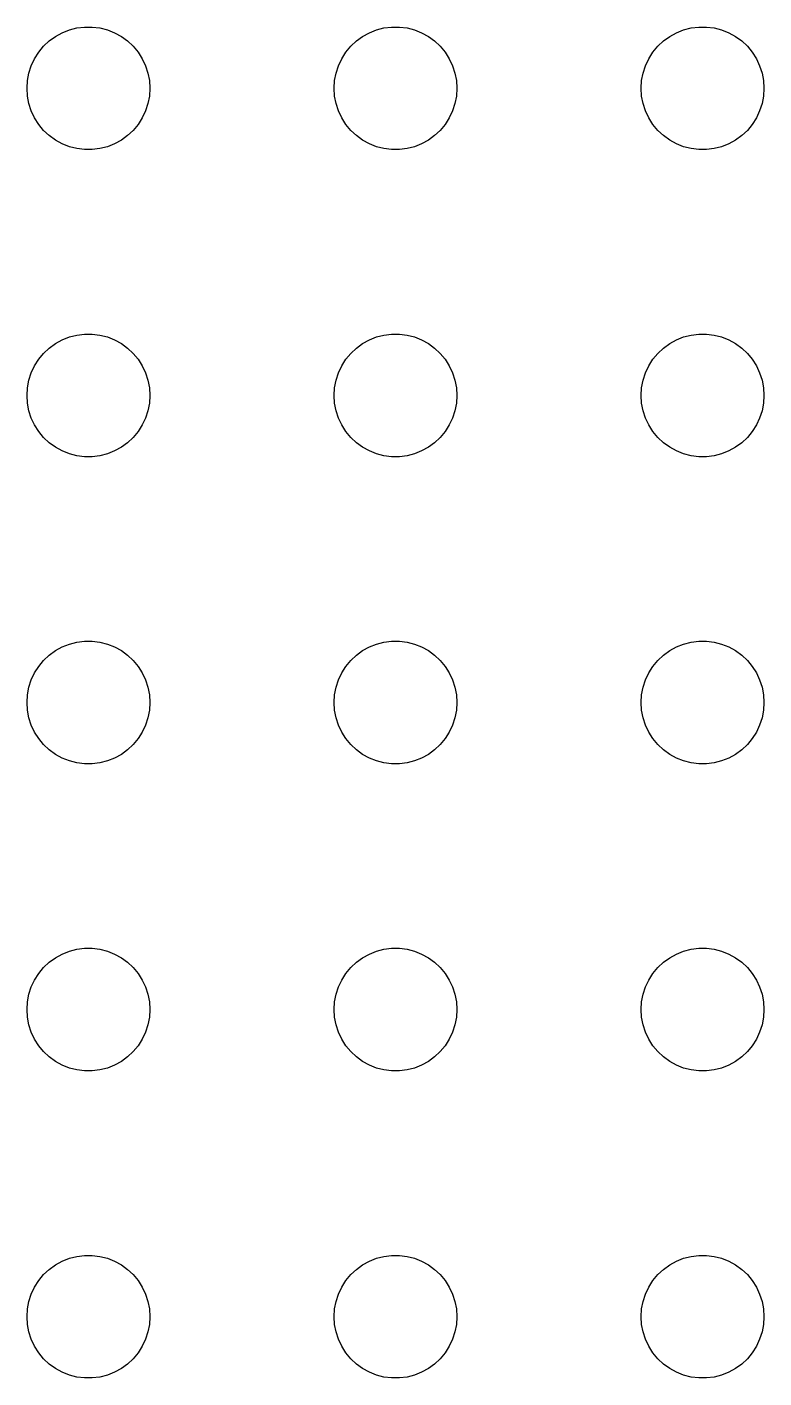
# Model space of a CAD drawing. Header units: metres. Extents: x -172 to 172, y -172 to 172.
# Drawn here: x 87 to 123, y -3 to 63 of the extents above; entities that cross this region are included whole.
import ezdxf

# ---------------------------------------------------------------- set-up
doc = ezdxf.new("R2010")
doc.units = ezdxf.units.M

msp = doc.modelspace()

# ---------------------------------------------------------------- linework, layer by layer
for p, q in [((88.3925, 62.533), (88.7227, 62.7145)), ((88.7227, 62.7145), (89.073, 62.8532)), ((89.073, 62.8532), (89.4379, 62.9469)), ((89.4379, 62.9469), (89.8116, 62.9941)), ((89.8116, 62.9941), (90.1884, 62.9941)), ((90.1884, 62.9941), (90.5621, 62.9469)), ((90.5621, 62.9469), (90.927, 62.8532)), ((90.927, 62.8532), (91.2773, 62.7145)), ((91.2773, 62.7145), (91.6075, 62.533)), ((103.393, 62.533), (103.723, 62.7145)), ((103.723, 62.7145), (104.073, 62.8532)), ((104.073, 62.8532), (104.438, 62.9469)), ((104.438, 62.9469), (104.812, 62.9941)), ((104.812, 62.9941), (105.188, 62.9941)), ((105.188, 62.9941), (105.562, 62.9469)), ((105.562, 62.9469), (105.927, 62.8532)), ((105.927, 62.8532), (106.277, 62.7145)), ((106.277, 62.7145), (106.607, 62.533)), ((118.393, 62.533), (118.723, 62.7145)), ((118.723, 62.7145), (119.073, 62.8532)), ((119.073, 62.8532), (119.438, 62.9469)), ((119.438, 62.9469), (119.812, 62.9941)), ((119.812, 62.9941), (120.188, 62.9941)), ((120.188, 62.9941), (120.562, 62.9469)), ((120.562, 62.9469), (120.927, 62.8532)), ((120.927, 62.8532), (121.277, 62.7145)), ((121.277, 62.7145), (121.607, 62.533)), ((87.573, 61.7634), (87.8131, 62.0536)), ((87.8131, 62.0536), (88.0877, 62.3115)), ((88.0877, 62.3115), (88.3925, 62.533)), ((91.6075, 62.533), (91.9123, 62.3115)), ((91.9123, 62.3115), (92.1869, 62.0536)), ((92.1869, 62.0536), (92.427, 61.7634)), ((102.573, 61.7634), (102.813, 62.0536)), ((102.813, 62.0536), (103.088, 62.3115)), ((103.088, 62.3115), (103.393, 62.533)), ((106.607, 62.533), (106.912, 62.3115)), ((106.912, 62.3115), (107.187, 62.0536)), ((107.187, 62.0536), (107.427, 61.7634)), ((117.573, 61.7634), (117.813, 62.0536)), ((117.813, 62.0536), (118.088, 62.3115)), ((118.088, 62.3115), (118.393, 62.533)), ((121.607, 62.533), (121.912, 62.3115)), ((121.912, 62.3115), (122.187, 62.0536)), ((122.187, 62.0536), (122.427, 61.7634)), ((87.2107, 61.1044), (87.3711, 61.4453)), ((87.3711, 61.4453), (87.573, 61.7634)), ((92.427, 61.7634), (92.6289, 61.4453)), ((92.6289, 61.4453), (92.7893, 61.1044)), ((102.211, 61.1044), (102.371, 61.4453)), ((102.371, 61.4453), (102.573, 61.7634)), ((107.427, 61.7634), (107.629, 61.4453)), ((107.629, 61.4453), (107.789, 61.1044)), ((117.211, 61.1044), (117.371, 61.4453)), ((117.371, 61.4453), (117.573, 61.7634)), ((122.427, 61.7634), (122.629, 61.4453)), ((122.629, 61.4453), (122.789, 61.1044)), ((87.0237, 60.376), (87.0943, 60.7461)), ((87.0943, 60.7461), (87.2107, 61.1044)), ((92.7893, 61.1044), (92.9057, 60.7461)), ((92.9057, 60.7461), (92.9763, 60.376)), ((102.024, 60.376), (102.094, 60.7461)), ((102.094, 60.7461), (102.211, 61.1044)), ((107.789, 61.1044), (107.906, 60.7461)), ((107.906, 60.7461), (107.976, 60.376)), ((117.024, 60.376), (117.094, 60.7461)), ((117.094, 60.7461), (117.211, 61.1044)), ((122.789, 61.1044), (122.906, 60.7461)), ((122.906, 60.7461), (122.976, 60.376)), ((87, 60), (87.0237, 60.376)), ((92.9763, 60.376), (93, 60)), ((102, 60), (102.024, 60.376)), ((107.976, 60.376), (108, 60)), ((117, 60), (117.024, 60.376)), ((122.976, 60.376), (123, 60)), ((87.0237, 59.624), (87, 60)), ((87.0943, 59.2539), (87.0237, 59.624)), ((92.9763, 59.624), (92.9057, 59.2539)), ((93, 60), (92.9763, 59.624)), ((102.024, 59.624), (102, 60)), ((102.094, 59.2539), (102.024, 59.624)), ((107.976, 59.624), (107.906, 59.2539)), ((108, 60), (107.976, 59.624)), ((117.024, 59.624), (117, 60)), ((117.094, 59.2539), (117.024, 59.624)), ((122.976, 59.624), (122.906, 59.2539)), ((123, 60), (122.976, 59.624)), ((87.2107, 58.8956), (87.0943, 59.2539)), ((87.3711, 58.5547), (87.2107, 58.8956)), ((92.7893, 58.8956), (92.6289, 58.5547)), ((92.9057, 59.2539), (92.7893, 58.8956)), ((102.211, 58.8956), (102.094, 59.2539)), ((102.371, 58.5547), (102.211, 58.8956)), ((107.789, 58.8956), (107.629, 58.5547)), ((107.906, 59.2539), (107.789, 58.8956)), ((117.211, 58.8956), (117.094, 59.2539)), ((117.371, 58.5547), (117.211, 58.8956)), ((122.789, 58.8956), (122.629, 58.5547)), ((122.906, 59.2539), (122.789, 58.8956)), ((87.573, 58.2366), (87.3711, 58.5547)), ((87.8131, 57.9464), (87.573, 58.2366)), ((92.427, 58.2366), (92.1869, 57.9464)), ((92.6289, 58.5547), (92.427, 58.2366)), ((102.573, 58.2366), (102.371, 58.5547)), ((102.813, 57.9464), (102.573, 58.2366)), ((107.427, 58.2366), (107.187, 57.9464)), ((107.629, 58.5547), (107.427, 58.2366)), ((117.573, 58.2366), (117.371, 58.5547)), ((117.813, 57.9464), (117.573, 58.2366)), ((122.427, 58.2366), (122.187, 57.9464)), ((122.629, 58.5547), (122.427, 58.2366)), ((88.0877, 57.6885), (87.8131, 57.9464)), ((88.3925, 57.467), (88.0877, 57.6885)), ((88.7227, 57.2855), (88.3925, 57.467)), ((91.6075, 57.467), (91.2773, 57.2855)), ((91.9123, 57.6885), (91.6075, 57.467)), ((92.1869, 57.9464), (91.9123, 57.6885)), ((103.088, 57.6885), (102.813, 57.9464)), ((103.393, 57.467), (103.088, 57.6885)), ((103.723, 57.2855), (103.393, 57.467)), ((106.607, 57.467), (106.277, 57.2855)), ((106.912, 57.6885), (106.607, 57.467)), ((107.187, 57.9464), (106.912, 57.6885)), ((118.088, 57.6885), (117.813, 57.9464)), ((118.393, 57.467), (118.088, 57.6885)), ((118.723, 57.2855), (118.393, 57.467)), ((121.607, 57.467), (121.277, 57.2855)), ((121.912, 57.6885), (121.607, 57.467)), ((122.187, 57.9464), (121.912, 57.6885)), ((89.073, 57.1468), (88.7227, 57.2855)), ((89.4379, 57.0531), (89.073, 57.1468)), ((89.8116, 57.0059), (89.4379, 57.0531)), ((90.1884, 57.0059), (89.8116, 57.0059)), ((90.5621, 57.0531), (90.1884, 57.0059)), ((90.927, 57.1468), (90.5621, 57.0531)), ((91.2773, 57.2855), (90.927, 57.1468)), ((104.073, 57.1468), (103.723, 57.2855)), ((104.438, 57.0531), (104.073, 57.1468)), ((104.812, 57.0059), (104.438, 57.0531)), ((105.188, 57.0059), (104.812, 57.0059)), ((105.562, 57.0531), (105.188, 57.0059)), ((105.927, 57.1468), (105.562, 57.0531)), ((106.277, 57.2855), (105.927, 57.1468)), ((119.073, 57.1468), (118.723, 57.2855)), ((119.438, 57.0531), (119.073, 57.1468)), ((119.812, 57.0059), (119.438, 57.0531)), ((120.188, 57.0059), (119.812, 57.0059)), ((120.562, 57.0531), (120.188, 57.0059)), ((120.927, 57.1468), (120.562, 57.0531)), ((121.277, 57.2855), (120.927, 57.1468)), ((88.0877, 47.3115), (88.3925, 47.533)), ((88.3925, 47.533), (88.7227, 47.7145)), ((88.7227, 47.7145), (89.073, 47.8532)), ((89.073, 47.8532), (89.4379, 47.9469)), ((89.4379, 47.9469), (89.8116, 47.9941)), ((89.8116, 47.9941), (90.1884, 47.9941)), ((90.1884, 47.9941), (90.5621, 47.9469)), ((90.5621, 47.9469), (90.927, 47.8532)), ((90.927, 47.8532), (91.2773, 47.7145)), ((91.2773, 47.7145), (91.6075, 47.533)), ((91.6075, 47.533), (91.9123, 47.3115)), ((103.088, 47.3115), (103.393, 47.533)), ((103.393, 47.533), (103.723, 47.7145)), ((103.723, 47.7145), (104.073, 47.8532)), ((104.073, 47.8532), (104.438, 47.9469)), ((104.438, 47.9469), (104.812, 47.9941)), ((104.812, 47.9941), (105.188, 47.9941)), ((105.188, 47.9941), (105.562, 47.9469)), ((105.562, 47.9469), (105.927, 47.8532)), ((105.927, 47.8532), (106.277, 47.7145)), ((106.277, 47.7145), (106.607, 47.533)), ((106.607, 47.533), (106.912, 47.3115)), ((118.088, 47.3115), (118.393, 47.533)), ((118.393, 47.533), (118.723, 47.7145)), ((118.723, 47.7145), (119.073, 47.8532)), ((119.073, 47.8532), (119.438, 47.9469)), ((119.438, 47.9469), (119.812, 47.9941)), ((119.812, 47.9941), (120.188, 47.9941)), ((120.188, 47.9941), (120.562, 47.9469)), ((120.562, 47.9469), (120.927, 47.8532)), ((120.927, 47.8532), (121.277, 47.7145)), ((121.277, 47.7145), (121.607, 47.533)), ((121.607, 47.533), (121.912, 47.3115)), ((87.573, 46.7634), (87.8131, 47.0536)), ((87.8131, 47.0536), (88.0877, 47.3115)), ((91.9123, 47.3115), (92.1869, 47.0536)), ((92.1869, 47.0536), (92.427, 46.7634)), ((102.573, 46.7634), (102.813, 47.0536)), ((102.813, 47.0536), (103.088, 47.3115)), ((106.912, 47.3115), (107.187, 47.0536)), ((107.187, 47.0536), (107.427, 46.7634)), ((117.573, 46.7634), (117.813, 47.0536)), ((117.813, 47.0536), (118.088, 47.3115)), ((121.912, 47.3115), (122.187, 47.0536)), ((122.187, 47.0536), (122.427, 46.7634)), ((87.2107, 46.1044), (87.3711, 46.4453)), ((87.3711, 46.4453), (87.573, 46.7634)), ((92.427, 46.7634), (92.6289, 46.4453)), ((92.6289, 46.4453), (92.7893, 46.1044)), ((102.211, 46.1044), (102.371, 46.4453)), ((102.371, 46.4453), (102.573, 46.7634)), ((107.427, 46.7634), (107.629, 46.4453)), ((107.629, 46.4453), (107.789, 46.1044)), ((117.211, 46.1044), (117.371, 46.4453)), ((117.371, 46.4453), (117.573, 46.7634)), ((122.427, 46.7634), (122.629, 46.4453)), ((122.629, 46.4453), (122.789, 46.1044)), ((87.0237, 45.376), (87.0943, 45.7461)), ((87.0943, 45.7461), (87.2107, 46.1044)), ((92.7893, 46.1044), (92.9057, 45.7461)), ((92.9057, 45.7461), (92.9763, 45.376)), ((102.024, 45.376), (102.094, 45.7461)), ((102.094, 45.7461), (102.211, 46.1044)), ((107.789, 46.1044), (107.906, 45.7461)), ((107.906, 45.7461), (107.976, 45.376)), ((117.024, 45.376), (117.094, 45.7461)), ((117.094, 45.7461), (117.211, 46.1044)), ((122.789, 46.1044), (122.906, 45.7461)), ((122.906, 45.7461), (122.976, 45.376)), ((87, 45), (87.0237, 45.376)), ((87.0237, 44.624), (87, 45)), ((92.9763, 45.376), (93, 45)), ((93, 45), (92.9763, 44.624)), ((102, 45), (102.024, 45.376)), ((102.024, 44.624), (102, 45)), ((107.976, 45.376), (108, 45)), ((108, 45), (107.976, 44.624)), ((117, 45), (117.024, 45.376)), ((117.024, 44.624), (117, 45)), ((122.976, 45.376), (123, 45)), ((123, 45), (122.976, 44.624)), ((87.0943, 44.2539), (87.0237, 44.624)), ((87.2107, 43.8956), (87.0943, 44.2539)), ((92.9057, 44.2539), (92.7893, 43.8956)), ((92.9763, 44.624), (92.9057, 44.2539)), ((102.094, 44.2539), (102.024, 44.624)), ((102.211, 43.8956), (102.094, 44.2539)), ((107.906, 44.2539), (107.789, 43.8956)), ((107.976, 44.624), (107.906, 44.2539)), ((117.094, 44.2539), (117.024, 44.624)), ((117.211, 43.8956), (117.094, 44.2539)), ((122.906, 44.2539), (122.789, 43.8956)), ((122.976, 44.624), (122.906, 44.2539)), ((87.3711, 43.5547), (87.2107, 43.8956)), ((87.573, 43.2366), (87.3711, 43.5547)), ((92.6289, 43.5547), (92.427, 43.2366)), ((92.7893, 43.8956), (92.6289, 43.5547)), ((102.371, 43.5547), (102.211, 43.8956)), ((102.573, 43.2366), (102.371, 43.5547)), ((107.629, 43.5547), (107.427, 43.2366)), ((107.789, 43.8956), (107.629, 43.5547)), ((117.371, 43.5547), (117.211, 43.8956)), ((117.573, 43.2366), (117.371, 43.5547)), ((122.629, 43.5547), (122.427, 43.2366)), ((122.789, 43.8956), (122.629, 43.5547)), ((87.8131, 42.9464), (87.573, 43.2366)), ((88.0877, 42.6885), (87.8131, 42.9464)), ((92.1869, 42.9464), (91.9123, 42.6885)), ((92.427, 43.2366), (92.1869, 42.9464)), ((102.813, 42.9464), (102.573, 43.2366)), ((103.088, 42.6885), (102.813, 42.9464)), ((107.187, 42.9464), (106.912, 42.6885)), ((107.427, 43.2366), (107.187, 42.9464)), ((117.813, 42.9464), (117.573, 43.2366)), ((118.088, 42.6885), (117.813, 42.9464)), ((122.187, 42.9464), (121.912, 42.6885)), ((122.427, 43.2366), (122.187, 42.9464)), ((88.3925, 42.467), (88.0877, 42.6885)), ((88.7227, 42.2855), (88.3925, 42.467)), ((89.073, 42.1468), (88.7227, 42.2855)), ((91.2773, 42.2855), (90.927, 42.1468)), ((91.6075, 42.467), (91.2773, 42.2855)), ((91.9123, 42.6885), (91.6075, 42.467)), ((103.393, 42.467), (103.088, 42.6885)), ((103.723, 42.2855), (103.393, 42.467)), ((104.073, 42.1468), (103.723, 42.2855)), ((106.277, 42.2855), (105.927, 42.1468)), ((106.607, 42.467), (106.277, 42.2855)), ((106.912, 42.6885), (106.607, 42.467)), ((118.393, 42.467), (118.088, 42.6885)), ((118.723, 42.2855), (118.393, 42.467)), ((119.073, 42.1468), (118.723, 42.2855)), ((121.277, 42.2855), (120.927, 42.1468)), ((121.607, 42.467), (121.277, 42.2855)), ((121.912, 42.6885), (121.607, 42.467)), ((89.4379, 42.0531), (89.073, 42.1468)), ((89.8116, 42.0059), (89.4379, 42.0531)), ((90.1884, 42.0059), (89.8116, 42.0059)), ((90.5621, 42.0531), (90.1884, 42.0059)), ((90.927, 42.1468), (90.5621, 42.0531)), ((104.438, 42.0531), (104.073, 42.1468)), ((104.812, 42.0059), (104.438, 42.0531)), ((105.188, 42.0059), (104.812, 42.0059)), ((105.562, 42.0531), (105.188, 42.0059)), ((105.927, 42.1468), (105.562, 42.0531)), ((119.438, 42.0531), (119.073, 42.1468)), ((119.812, 42.0059), (119.438, 42.0531)), ((120.188, 42.0059), (119.812, 42.0059)), ((120.562, 42.0531), (120.188, 42.0059)), ((120.927, 42.1468), (120.562, 42.0531)), ((89.4379, 32.9469), (89.8116, 32.9941)), ((89.8116, 32.9941), (90.1884, 32.9941)), ((90.1884, 32.9941), (90.5621, 32.9469)), ((104.438, 32.9469), (104.812, 32.9941)), ((104.812, 32.9941), (105.188, 32.9941)), ((105.188, 32.9941), (105.562, 32.9469)), ((119.438, 32.9469), (119.812, 32.9941)), ((119.812, 32.9941), (120.188, 32.9941)), ((120.188, 32.9941), (120.562, 32.9469)), ((88.0877, 32.3115), (88.3925, 32.533)), ((88.3925, 32.533), (88.7227, 32.7145)), ((88.7227, 32.7145), (89.073, 32.8532)), ((89.073, 32.8532), (89.4379, 32.9469)), ((90.5621, 32.9469), (90.927, 32.8532)), ((90.927, 32.8532), (91.2773, 32.7145)), ((91.2773, 32.7145), (91.6075, 32.533)), ((91.6075, 32.533), (91.9123, 32.3115)), ((103.088, 32.3115), (103.393, 32.533)), ((103.393, 32.533), (103.723, 32.7145)), ((103.723, 32.7145), (104.073, 32.8532)), ((104.073, 32.8532), (104.438, 32.9469)), ((105.562, 32.9469), (105.927, 32.8532)), ((105.927, 32.8532), (106.277, 32.7145)), ((106.277, 32.7145), (106.607, 32.533)), ((106.607, 32.533), (106.912, 32.3115)), ((118.088, 32.3115), (118.393, 32.533)), ((118.393, 32.533), (118.723, 32.7145)), ((118.723, 32.7145), (119.073, 32.8532)), ((119.073, 32.8532), (119.438, 32.9469)), ((120.562, 32.9469), (120.927, 32.8532)), ((120.927, 32.8532), (121.277, 32.7145)), ((121.277, 32.7145), (121.607, 32.533)), ((121.607, 32.533), (121.912, 32.3115)), ((87.3711, 31.4453), (87.573, 31.7634)), ((87.573, 31.7634), (87.8131, 32.0536)), ((87.8131, 32.0536), (88.0877, 32.3115)), ((91.9123, 32.3115), (92.1869, 32.0536)), ((92.1869, 32.0536), (92.427, 31.7634)), ((92.427, 31.7634), (92.6289, 31.4453)), ((102.371, 31.4453), (102.573, 31.7634)), ((102.573, 31.7634), (102.813, 32.0536)), ((102.813, 32.0536), (103.088, 32.3115)), ((106.912, 32.3115), (107.187, 32.0536)), ((107.187, 32.0536), (107.427, 31.7634)), ((107.427, 31.7634), (107.629, 31.4453)), ((117.371, 31.4453), (117.573, 31.7634)), ((117.573, 31.7634), (117.813, 32.0536)), ((117.813, 32.0536), (118.088, 32.3115)), ((121.912, 32.3115), (122.187, 32.0536)), ((122.187, 32.0536), (122.427, 31.7634)), ((122.427, 31.7634), (122.629, 31.4453)), ((87.0943, 30.7461), (87.2107, 31.1044)), ((87.2107, 31.1044), (87.3711, 31.4453)), ((92.6289, 31.4453), (92.7893, 31.1044)), ((92.7893, 31.1044), (92.9057, 30.7461)), ((102.094, 30.7461), (102.211, 31.1044)), ((102.211, 31.1044), (102.371, 31.4453)), ((107.629, 31.4453), (107.789, 31.1044)), ((107.789, 31.1044), (107.906, 30.7461)), ((117.094, 30.7461), (117.211, 31.1044)), ((117.211, 31.1044), (117.371, 31.4453)), ((122.629, 31.4453), (122.789, 31.1044)), ((122.789, 31.1044), (122.906, 30.7461)), ((87, 30), (87.0237, 30.376)), ((87.0237, 30.376), (87.0943, 30.7461)), ((92.9057, 30.7461), (92.9763, 30.376)), ((92.9763, 30.376), (93, 30)), ((102, 30), (102.024, 30.376)), ((102.024, 30.376), (102.094, 30.7461)), ((107.906, 30.7461), (107.976, 30.376)), ((107.976, 30.376), (108, 30)), ((117, 30), (117.024, 30.376)), ((117.024, 30.376), (117.094, 30.7461)), ((122.906, 30.7461), (122.976, 30.376)), ((122.976, 30.376), (123, 30)), ((87.0237, 29.624), (87, 30)), ((93, 30), (92.9763, 29.624)), ((102.024, 29.624), (102, 30)), ((108, 30), (107.976, 29.624)), ((117.024, 29.624), (117, 30)), ((123, 30), (122.976, 29.624)), ((87.0943, 29.2539), (87.0237, 29.624)), ((87.2107, 28.8956), (87.0943, 29.2539)), ((92.9057, 29.2539), (92.7893, 28.8956)), ((92.9763, 29.624), (92.9057, 29.2539)), ((102.094, 29.2539), (102.024, 29.624)), ((102.211, 28.8956), (102.094, 29.2539)), ((107.906, 29.2539), (107.789, 28.8956)), ((107.976, 29.624), (107.906, 29.2539)), ((117.094, 29.2539), (117.024, 29.624)), ((117.211, 28.8956), (117.094, 29.2539)), ((122.906, 29.2539), (122.789, 28.8956)), ((122.976, 29.624), (122.906, 29.2539)), ((87.3711, 28.5547), (87.2107, 28.8956)), ((87.573, 28.2366), (87.3711, 28.5547)), ((92.6289, 28.5547), (92.427, 28.2366)), ((92.7893, 28.8956), (92.6289, 28.5547)), ((102.371, 28.5547), (102.211, 28.8956)), ((102.573, 28.2366), (102.371, 28.5547)), ((107.629, 28.5547), (107.427, 28.2366)), ((107.789, 28.8956), (107.629, 28.5547)), ((117.371, 28.5547), (117.211, 28.8956)), ((117.573, 28.2366), (117.371, 28.5547)), ((122.629, 28.5547), (122.427, 28.2366)), ((122.789, 28.8956), (122.629, 28.5547)), ((87.8131, 27.9464), (87.573, 28.2366)), ((88.0877, 27.6884), (87.8131, 27.9464)), ((92.1869, 27.9464), (91.9123, 27.6884)), ((92.427, 28.2366), (92.1869, 27.9464)), ((102.813, 27.9464), (102.573, 28.2366)), ((103.088, 27.6884), (102.813, 27.9464)), ((107.187, 27.9464), (106.912, 27.6884)), ((107.427, 28.2366), (107.187, 27.9464)), ((117.813, 27.9464), (117.573, 28.2366)), ((118.088, 27.6884), (117.813, 27.9464)), ((122.187, 27.9464), (121.912, 27.6884)), ((122.427, 28.2366), (122.187, 27.9464)), ((88.3925, 27.467), (88.0877, 27.6884)), ((88.7227, 27.2855), (88.3925, 27.467)), ((89.073, 27.1468), (88.7227, 27.2855)), ((89.4379, 27.0531), (89.073, 27.1468)), ((90.927, 27.1468), (90.5621, 27.0531)), ((91.2773, 27.2855), (90.927, 27.1468)), ((91.6075, 27.467), (91.2773, 27.2855)), ((91.9123, 27.6884), (91.6075, 27.467)), ((103.393, 27.467), (103.088, 27.6884)), ((103.723, 27.2855), (103.393, 27.467)), ((104.073, 27.1468), (103.723, 27.2855)), ((104.438, 27.0531), (104.073, 27.1468)), ((105.927, 27.1468), (105.562, 27.0531)), ((106.277, 27.2855), (105.927, 27.1468)), ((106.607, 27.467), (106.277, 27.2855)), ((106.912, 27.6884), (106.607, 27.467)), ((118.393, 27.467), (118.088, 27.6884)), ((118.723, 27.2855), (118.393, 27.467)), ((119.073, 27.1468), (118.723, 27.2855)), ((119.438, 27.0531), (119.073, 27.1468)), ((120.927, 27.1468), (120.562, 27.0531)), ((121.277, 27.2855), (120.927, 27.1468)), ((121.607, 27.467), (121.277, 27.2855)), ((121.912, 27.6884), (121.607, 27.467)), ((89.8116, 27.0059), (89.4379, 27.0531)), ((90.1884, 27.0059), (89.8116, 27.0059)), ((90.5621, 27.0531), (90.1884, 27.0059)), ((104.812, 27.0059), (104.438, 27.0531)), ((105.188, 27.0059), (104.812, 27.0059)), ((105.562, 27.0531), (105.188, 27.0059)), ((119.812, 27.0059), (119.438, 27.0531)), ((120.188, 27.0059), (119.812, 27.0059)), ((120.562, 27.0531), (120.188, 27.0059)), ((88.7227, 17.7145), (89.073, 17.8532)), ((89.073, 17.8532), (89.4379, 17.9469)), ((89.4379, 17.9469), (89.8116, 17.9941)), ((89.8116, 17.9941), (90.1884, 17.9941)), ((90.1884, 17.9941), (90.5621, 17.9469)), ((90.5621, 17.9469), (90.927, 17.8532)), ((90.927, 17.8532), (91.2773, 17.7145)), ((103.723, 17.7145), (104.073, 17.8532)), ((104.073, 17.8532), (104.438, 17.9469)), ((104.438, 17.9469), (104.812, 17.9941)), ((104.812, 17.9941), (105.188, 17.9941)), ((105.188, 17.9941), (105.562, 17.9469)), ((105.562, 17.9469), (105.927, 17.8532)), ((105.927, 17.8532), (106.277, 17.7145)), ((118.723, 17.7145), (119.073, 17.8532)), ((119.073, 17.8532), (119.438, 17.9469)), ((119.438, 17.9469), (119.812, 17.9941)), ((119.812, 17.9941), (120.188, 17.9941)), ((120.188, 17.9941), (120.562, 17.9469)), ((120.562, 17.9469), (120.927, 17.8532)), ((120.927, 17.8532), (121.277, 17.7145)), ((87.8131, 17.0536), (88.0877, 17.3115)), ((88.0877, 17.3115), (88.3925, 17.533)), ((88.3925, 17.533), (88.7227, 17.7145)), ((91.2773, 17.7145), (91.6075, 17.533)), ((91.6075, 17.533), (91.9123, 17.3115)), ((91.9123, 17.3115), (92.1869, 17.0536)), ((102.813, 17.0536), (103.088, 17.3115)), ((103.088, 17.3115), (103.393, 17.533)), ((103.393, 17.533), (103.723, 17.7145)), ((106.277, 17.7145), (106.607, 17.533)), ((106.607, 17.533), (106.912, 17.3115)), ((106.912, 17.3115), (107.187, 17.0536)), ((117.813, 17.0536), (118.088, 17.3115)), ((118.088, 17.3115), (118.393, 17.533)), ((118.393, 17.533), (118.723, 17.7145)), ((121.277, 17.7145), (121.607, 17.533)), ((121.607, 17.533), (121.912, 17.3115)), ((121.912, 17.3115), (122.187, 17.0536)), ((87.3711, 16.4453), (87.573, 16.7634)), ((87.573, 16.7634), (87.8131, 17.0536)), ((92.1869, 17.0536), (92.427, 16.7634)), ((92.427, 16.7634), (92.6289, 16.4453)), ((102.371, 16.4453), (102.573, 16.7634)), ((102.573, 16.7634), (102.813, 17.0536)), ((107.187, 17.0536), (107.427, 16.7634)), ((107.427, 16.7634), (107.629, 16.4453)), ((117.371, 16.4453), (117.573, 16.7634)), ((117.573, 16.7634), (117.813, 17.0536)), ((122.187, 17.0536), (122.427, 16.7634)), ((122.427, 16.7634), (122.629, 16.4453)), ((87.0943, 15.7461), (87.2107, 16.1044)), ((87.2107, 16.1044), (87.3711, 16.4453)), ((92.6289, 16.4453), (92.7893, 16.1044)), ((92.7893, 16.1044), (92.9057, 15.7461)), ((102.094, 15.7461), (102.211, 16.1044)), ((102.211, 16.1044), (102.371, 16.4453)), ((107.629, 16.4453), (107.789, 16.1044)), ((107.789, 16.1044), (107.906, 15.7461)), ((117.094, 15.7461), (117.211, 16.1044)), ((117.211, 16.1044), (117.371, 16.4453)), ((122.629, 16.4453), (122.789, 16.1044)), ((122.789, 16.1044), (122.906, 15.7461)), ((87, 15), (87.0237, 15.376)), ((87.0237, 15.376), (87.0943, 15.7461)), ((92.9057, 15.7461), (92.9763, 15.376)), ((92.9763, 15.376), (93, 15)), ((102, 15), (102.024, 15.376)), ((102.024, 15.376), (102.094, 15.7461)), ((107.906, 15.7461), (107.976, 15.376)), ((107.976, 15.376), (108, 15)), ((117, 15), (117.024, 15.376)), ((117.024, 15.376), (117.094, 15.7461)), ((122.906, 15.7461), (122.976, 15.376)), ((122.976, 15.376), (123, 15)), ((87.0237, 14.624), (87, 15)), ((87.0943, 14.2539), (87.0237, 14.624)), ((92.9763, 14.624), (92.9057, 14.2539)), ((93, 15), (92.9763, 14.624)), ((102.024, 14.624), (102, 15)), ((102.094, 14.2539), (102.024, 14.624)), ((107.976, 14.624), (107.906, 14.2539)), ((108, 15), (107.976, 14.624)), ((117.024, 14.624), (117, 15)), ((117.094, 14.2539), (117.024, 14.624)), ((122.976, 14.624), (122.906, 14.2539)), ((123, 15), (122.976, 14.624)), ((87.2107, 13.8956), (87.0943, 14.2539)), ((87.3711, 13.5547), (87.2107, 13.8956)), ((92.7893, 13.8956), (92.6289, 13.5547)), ((92.9057, 14.2539), (92.7893, 13.8956)), ((102.211, 13.8956), (102.094, 14.2539)), ((102.371, 13.5547), (102.211, 13.8956)), ((107.789, 13.8956), (107.629, 13.5547)), ((107.906, 14.2539), (107.789, 13.8956)), ((117.211, 13.8956), (117.094, 14.2539)), ((117.371, 13.5547), (117.211, 13.8956)), ((122.789, 13.8956), (122.629, 13.5547)), ((122.906, 14.2539), (122.789, 13.8956)), ((87.573, 13.2366), (87.3711, 13.5547)), ((87.8131, 12.9464), (87.573, 13.2366)), ((92.427, 13.2366), (92.1869, 12.9464)), ((92.6289, 13.5547), (92.427, 13.2366)), ((102.573, 13.2366), (102.371, 13.5547)), ((102.813, 12.9464), (102.573, 13.2366)), ((107.427, 13.2366), (107.187, 12.9464)), ((107.629, 13.5547), (107.427, 13.2366)), ((117.573, 13.2366), (117.371, 13.5547)), ((117.813, 12.9464), (117.573, 13.2366)), ((122.427, 13.2366), (122.187, 12.9464)), ((122.629, 13.5547), (122.427, 13.2366)), ((88.0877, 12.6884), (87.8131, 12.9464)), ((88.3925, 12.467), (88.0877, 12.6884)), ((91.9123, 12.6884), (91.6075, 12.467)), ((92.1869, 12.9464), (91.9123, 12.6884)), ((103.088, 12.6884), (102.813, 12.9464)), ((103.393, 12.467), (103.088, 12.6884)), ((106.912, 12.6884), (106.607, 12.467)), ((107.187, 12.9464), (106.912, 12.6884)), ((118.088, 12.6884), (117.813, 12.9464)), ((118.393, 12.467), (118.088, 12.6884)), ((121.912, 12.6884), (121.607, 12.467)), ((122.187, 12.9464), (121.912, 12.6884)), ((88.7227, 12.2855), (88.3925, 12.467)), ((89.073, 12.1468), (88.7227, 12.2855)), ((89.4379, 12.0531), (89.073, 12.1468)), ((89.8116, 12.0059), (89.4379, 12.0531)), ((90.1884, 12.0059), (89.8116, 12.0059)), ((90.5621, 12.0531), (90.1884, 12.0059)), ((90.927, 12.1468), (90.5621, 12.0531)), ((91.2773, 12.2855), (90.927, 12.1468)), ((91.6075, 12.467), (91.2773, 12.2855)), ((103.723, 12.2855), (103.393, 12.467)), ((104.073, 12.1468), (103.723, 12.2855)), ((104.438, 12.0531), (104.073, 12.1468)), ((104.812, 12.0059), (104.438, 12.0531)), ((105.188, 12.0059), (104.812, 12.0059)), ((105.562, 12.0531), (105.188, 12.0059)), ((105.927, 12.1468), (105.562, 12.0531)), ((106.277, 12.2855), (105.927, 12.1468)), ((106.607, 12.467), (106.277, 12.2855)), ((118.723, 12.2855), (118.393, 12.467)), ((119.073, 12.1468), (118.723, 12.2855)), ((119.438, 12.0531), (119.073, 12.1468)), ((119.812, 12.0059), (119.438, 12.0531)), ((120.188, 12.0059), (119.812, 12.0059)), ((120.562, 12.0531), (120.188, 12.0059)), ((120.927, 12.1468), (120.562, 12.0531)), ((121.277, 12.2855), (120.927, 12.1468)), ((121.607, 12.467), (121.277, 12.2855)), ((88.3925, 2.53297), (88.7227, 2.71448)), ((88.7227, 2.71448), (89.073, 2.85316)), ((89.073, 2.85316), (89.4379, 2.94685)), ((89.4379, 2.94685), (89.8116, 2.99408)), ((89.8116, 2.99408), (90.1884, 2.99408)), ((90.1884, 2.99408), (90.5621, 2.94685)), ((90.5621, 2.94685), (90.927, 2.85316)), ((90.927, 2.85316), (91.2773, 2.71448)), ((91.2773, 2.71448), (91.6075, 2.53297)), ((103.393, 2.53297), (103.723, 2.71448)), ((103.723, 2.71448), (104.073, 2.85316)), ((104.073, 2.85316), (104.438, 2.94685)), ((104.438, 2.94685), (104.812, 2.99408)), ((104.812, 2.99408), (105.188, 2.99408)), ((105.188, 2.99408), (105.562, 2.94685)), ((105.562, 2.94685), (105.927, 2.85316)), ((105.927, 2.85316), (106.277, 2.71448)), ((106.277, 2.71448), (106.607, 2.53297)), ((118.393, 2.53297), (118.723, 2.71448)), ((118.723, 2.71448), (119.073, 2.85316)), ((119.073, 2.85316), (119.438, 2.94685)), ((119.438, 2.94685), (119.812, 2.99408)), ((119.812, 2.99408), (120.188, 2.99408)), ((120.188, 2.99408), (120.562, 2.94685)), ((120.562, 2.94685), (120.927, 2.85316)), ((120.927, 2.85316), (121.277, 2.71448)), ((121.277, 2.71448), (121.607, 2.53297)), ((87.573, 1.76335), (87.8131, 2.05363)), ((87.8131, 2.05363), (88.0877, 2.31154)), ((88.0877, 2.31154), (88.3925, 2.53297)), ((91.6075, 2.53297), (91.9123, 2.31154)), ((91.9123, 2.31154), (92.1869, 2.05363)), ((92.1869, 2.05363), (92.427, 1.76335)), ((102.573, 1.76335), (102.813, 2.05363)), ((102.813, 2.05363), (103.088, 2.31154)), ((103.088, 2.31154), (103.393, 2.53297)), ((106.607, 2.53297), (106.912, 2.31154)), ((106.912, 2.31154), (107.187, 2.05363)), ((107.187, 2.05363), (107.427, 1.76335)), ((117.573, 1.76335), (117.813, 2.05363)), ((117.813, 2.05363), (118.088, 2.31154)), ((118.088, 2.31154), (118.393, 2.53297)), ((121.607, 2.53297), (121.912, 2.31154)), ((121.912, 2.31154), (122.187, 2.05363)), ((122.187, 2.05363), (122.427, 1.76335)), ((87.2107, 1.10437), (87.3711, 1.44525)), ((87.3711, 1.44525), (87.573, 1.76335)), ((92.427, 1.76335), (92.6289, 1.44525)), ((92.6289, 1.44525), (92.7893, 1.10437)), ((102.211, 1.10437), (102.371, 1.44525)), ((102.371, 1.44525), (102.573, 1.76335)), ((107.427, 1.76335), (107.629, 1.44525)), ((107.629, 1.44525), (107.789, 1.10437)), ((117.211, 1.10437), (117.371, 1.44525)), ((117.371, 1.44525), (117.573, 1.76335)), ((122.427, 1.76335), (122.629, 1.44525)), ((122.629, 1.44525), (122.789, 1.10437)), ((87.0237, 0.37599), (87.0943, 0.74606)), ((87.0943, 0.74606), (87.2107, 1.10437)), ((92.7893, 1.10437), (92.9057, 0.74606)), ((92.9057, 0.74606), (92.9763, 0.37599)), ((102.024, 0.37599), (102.094, 0.74606)), ((102.094, 0.74606), (102.211, 1.10437)), ((107.789, 1.10437), (107.906, 0.74606)), ((107.906, 0.74606), (107.976, 0.37599)), ((117.024, 0.37599), (117.094, 0.74606)), ((117.094, 0.74606), (117.211, 1.10437)), ((122.789, 1.10437), (122.906, 0.74606)), ((122.906, 0.74606), (122.976, 0.37599)), ((87, 0), (87.0237, 0.37599)), ((87.0237, -0.37599), (87, 0)), ((92.9763, 0.37599), (93, 0)), ((93, 0), (92.9763, -0.37599)), ((102, 0), (102.024, 0.37599)), ((102.024, -0.37599), (102, 0)), ((107.976, 0.37599), (108, 0)), ((108, 0), (107.976, -0.37599)), ((117, 0), (117.024, 0.37599)), ((117.024, -0.37599), (117, 0)), ((122.976, 0.37599), (123, 0)), ((123, 0), (122.976, -0.37599)), ((87.0943, -0.74606), (87.0237, -0.37599)), ((92.9763, -0.37599), (92.9057, -0.74606)), ((102.094, -0.74606), (102.024, -0.37599)), ((107.976, -0.37599), (107.906, -0.74606)), ((117.094, -0.74606), (117.024, -0.37599)), ((122.976, -0.37599), (122.906, -0.74606)), ((87.2107, -1.10437), (87.0943, -0.74606)), ((87.3711, -1.44525), (87.2107, -1.10437)), ((92.7893, -1.10437), (92.6289, -1.44525)), ((92.9057, -0.74606), (92.7893, -1.10437)), ((102.211, -1.10437), (102.094, -0.74606)), ((102.371, -1.44525), (102.211, -1.10437)), ((107.789, -1.10437), (107.629, -1.44525)), ((107.906, -0.74606), (107.789, -1.10437)), ((117.211, -1.10437), (117.094, -0.74606)), ((117.371, -1.44525), (117.211, -1.10437)), ((122.789, -1.10437), (122.629, -1.44525)), ((122.906, -0.74606), (122.789, -1.10437)), ((87.573, -1.76335), (87.3711, -1.44525)), ((87.8131, -2.05363), (87.573, -1.76335)), ((92.427, -1.76335), (92.1869, -2.05363)), ((92.6289, -1.44525), (92.427, -1.76335)), ((102.573, -1.76335), (102.371, -1.44525)), ((102.813, -2.05363), (102.573, -1.76335)), ((107.427, -1.76335), (107.187, -2.05363)), ((107.629, -1.44525), (107.427, -1.76335)), ((117.573, -1.76335), (117.371, -1.44525)), ((117.813, -2.05363), (117.573, -1.76335)), ((122.427, -1.76335), (122.187, -2.05363)), ((122.629, -1.44525), (122.427, -1.76335)), ((88.0877, -2.31154), (87.8131, -2.05363)), ((88.3925, -2.53297), (88.0877, -2.31154)), ((88.7227, -2.71448), (88.3925, -2.53297)), ((91.6075, -2.53297), (91.2773, -2.71448)), ((91.9123, -2.31154), (91.6075, -2.53297)), ((92.1869, -2.05363), (91.9123, -2.31154)), ((103.088, -2.31154), (102.813, -2.05363)), ((103.393, -2.53297), (103.088, -2.31154)), ((103.723, -2.71448), (103.393, -2.53297)), ((106.607, -2.53297), (106.277, -2.71448)), ((106.912, -2.31154), (106.607, -2.53297)), ((107.187, -2.05363), (106.912, -2.31154)), ((118.088, -2.31154), (117.813, -2.05363)), ((118.393, -2.53297), (118.088, -2.31154)), ((118.723, -2.71448), (118.393, -2.53297)), ((121.607, -2.53297), (121.277, -2.71448)), ((121.912, -2.31154), (121.607, -2.53297)), ((122.187, -2.05363), (121.912, -2.31154)), ((89.073, -2.85316), (88.7227, -2.71448)), ((89.4379, -2.94685), (89.073, -2.85316)), ((89.8116, -2.99408), (89.4379, -2.94685)), ((90.1884, -2.99408), (89.8116, -2.99408)), ((90.5621, -2.94685), (90.1884, -2.99408)), ((90.927, -2.85316), (90.5621, -2.94685)), ((91.2773, -2.71448), (90.927, -2.85316)), ((104.073, -2.85316), (103.723, -2.71448)), ((104.438, -2.94685), (104.073, -2.85316)), ((104.812, -2.99408), (104.438, -2.94685)), ((105.188, -2.99408), (104.812, -2.99408)), ((105.562, -2.94685), (105.188, -2.99408)), ((105.927, -2.85316), (105.562, -2.94685)), ((106.277, -2.71448), (105.927, -2.85316)), ((119.073, -2.85316), (118.723, -2.71448)), ((119.438, -2.94685), (119.073, -2.85316)), ((119.812, -2.99408), (119.438, -2.94685)), ((120.188, -2.99408), (119.812, -2.99408)), ((120.562, -2.94685), (120.188, -2.99408)), ((120.927, -2.85316), (120.562, -2.94685)), ((121.277, -2.71448), (120.927, -2.85316))]:
    msp.add_line(p, q)

doc.saveas('drawing.dxf')
